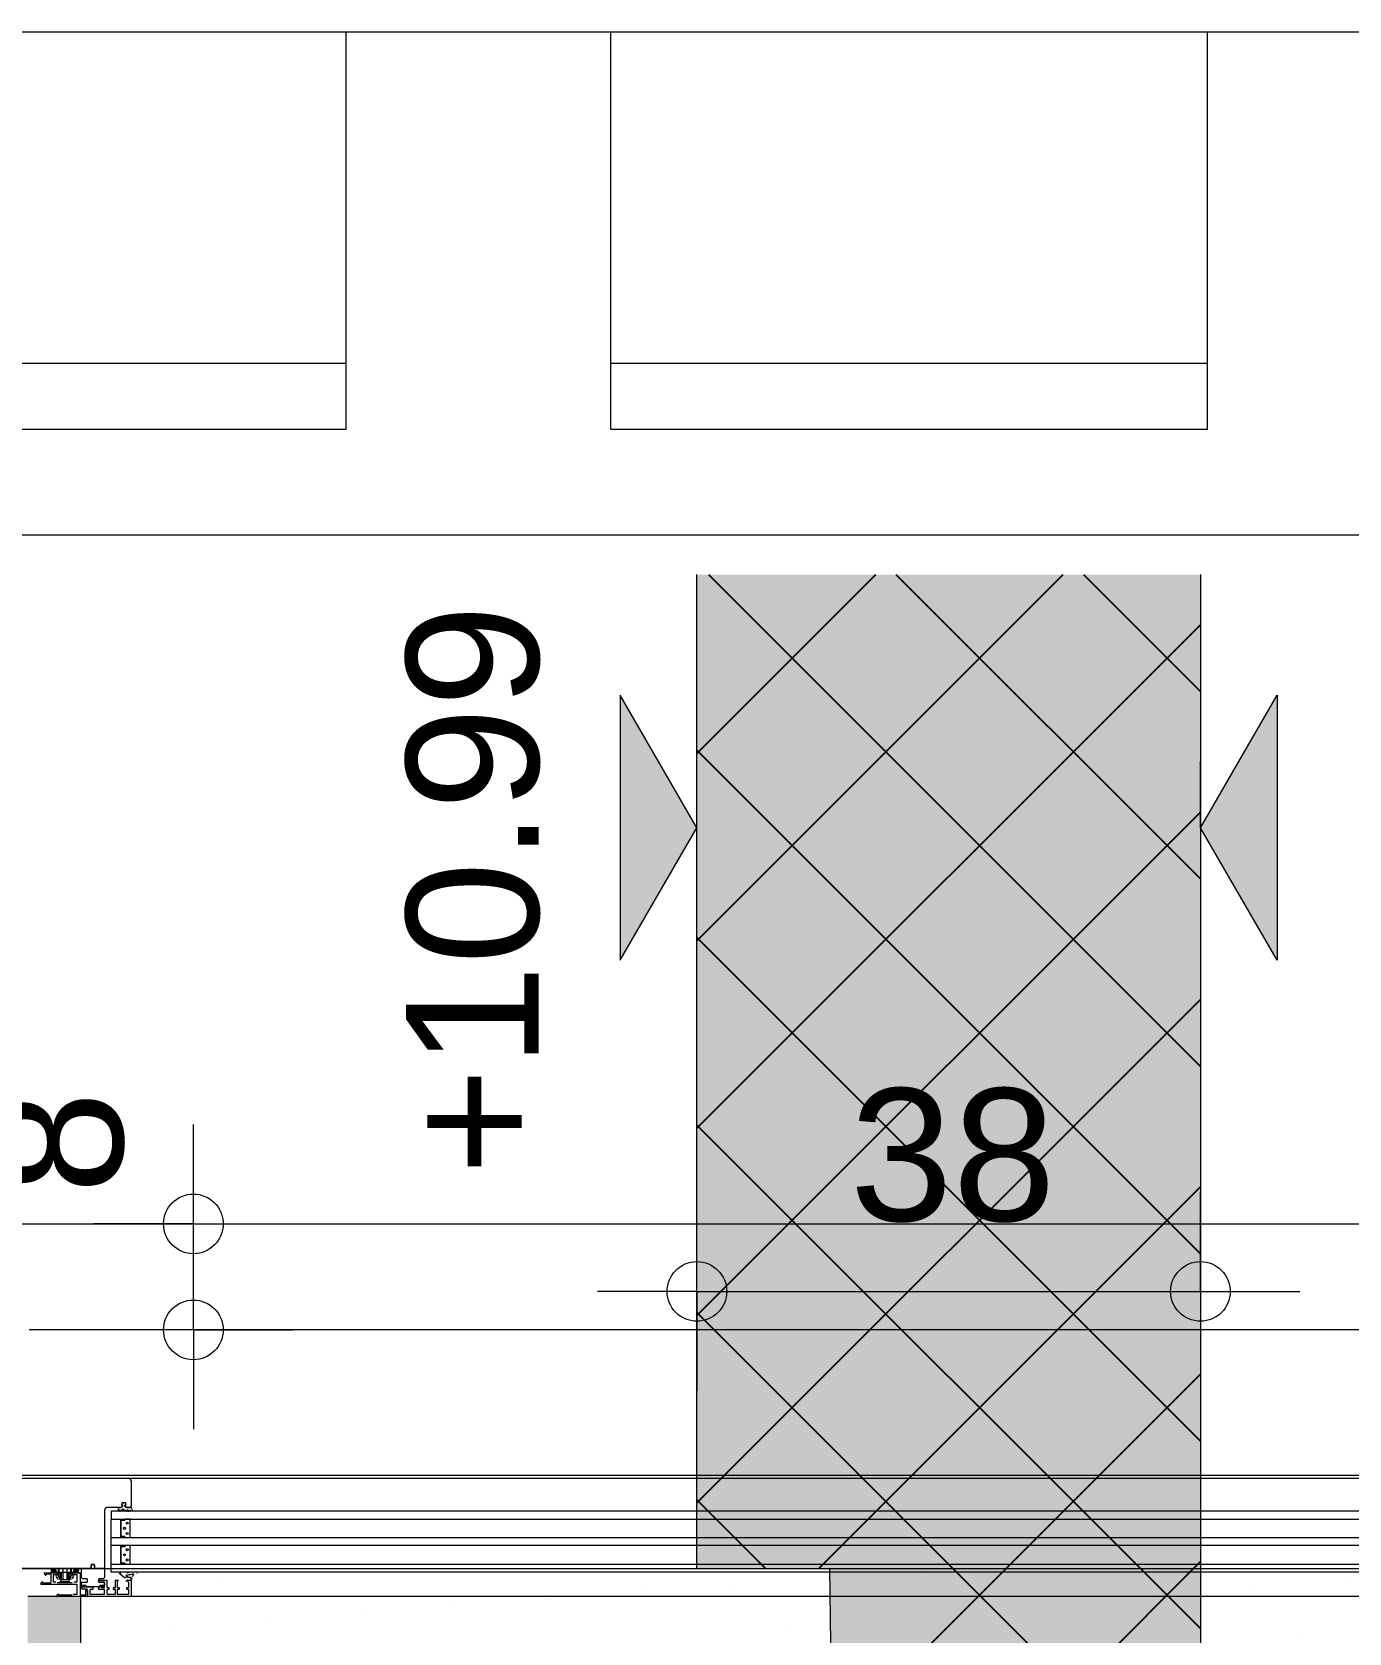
# Model space of a CAD drawing. Header units: metres. Extents: x 0.003 to 0.843, y 0.003 to 0.597.
# Drawn here: x 0.50242 to 0.5223, y 0.20162 to 0.22579 of the extents above; entities that cross this region are included whole.
import ezdxf

# ---------------------------------------------------------------- set-up
doc = ezdxf.new("R2010")
doc.units = ezdxf.units.M
for name, pattern in [('AUSGEZOGEN', [0]), ('PHANTOM', [63.5, 31.75, -6.35, 6.35, -6.35, 6.35, -6.35]), ('PUNKT', [6.35, 0, -6.35]), ('VERDECKT', [9.525, 6.35, -3.175])]:
    doc.linetypes.add(name, pattern=pattern)
for name, color, linetype, lineweight in [('Allgemein', 7, 'AUSGEZOGEN', 18), ('Bodenplatte', 7, 'AUSGEZOGEN', 18), ('Decke', 7, 'AUSGEZOGEN', 35), ('Deckendaemmung', 7, 'AUSGEZOGEN', 13), ('Fenster', 7, 'AUSGEZOGEN', 18), ('Vorhangbrett', 7, 'AUSGEZOGEN', 13), ('Wand Beton bewehrt', 7, 'AUSGEZOGEN', 35), ('Werkplan- Ausfuehrungsmasse', 7, 'AUSGEZOGEN', 13)]:
    doc.layers.add(name, color=color, linetype=linetype, lineweight=lineweight)
doc.layers.add('Moebel', color=7, linetype='AUSGEZOGEN', lineweight=13, true_color=0xababab)
doc.styles.add('ARIAL', font='ARIAL.TTF')

msp = doc.modelspace()

# ---------------------------------------------------------------- hatches: boundary and pattern name
at = {"layer": 'Allgemein', "linetype": 'AUSGEZOGEN', "lineweight": 13}
msp.add_hatch(color=32, dxfattribs=at).paths.add_polyline_path([(0.50316, 0.199397), (0.50316, 0.202171), (0.50236, 0.202171), (0.50236, 0.199397), (0.50236, 0.198597), (0.50236, 0.198117), (0.50236, 0.197637), (0.50236, 0.197237), (0.50316, 0.197237), (0.50316, 0.197637), (0.50316, 0.198117), (0.50316, 0.198597)])
at = {"layer": 'Bodenplatte', "linetype": 'AUSGEZOGEN', "lineweight": 25, "true_color": 0xe0ffe0}
msp.add_hatch(color=254, dxfattribs=at).paths.add_polyline_path([(0.51246, 0.217597), (0.51246, 0.202597), (0.51446, 0.202597), (0.51476, 0.182597), (0.52006, 0.182597), (0.52006, 0.217597)])
at = {"layer": 'Bodenplatte', "linetype": 'AUSGEZOGEN', "lineweight": 13}
msp.add_hatch(color=7, dxfattribs=at).paths.add_polyline_path([(0.5113, 0.215777), (0.5113, 0.211777), (0.51246, 0.213777)])
msp.add_hatch(color=7, dxfattribs=at).paths.add_polyline_path([(0.52122, 0.215777), (0.52122, 0.211777), (0.52006, 0.213777)], flags=16)

# ---------------------------------------------------------------- linework, layer by layer
at = {"layer": 'Allgemein', "color": 7, "linetype": 'AUSGEZOGEN', "lineweight": 13}
for p, q in [((0.50316, 0.202171), (0.50236, 0.202171)), ((0.50316, 0.199397), (0.50316, 0.202171))]:
    msp.add_line(p, q, dxfattribs=at)
at = {"layer": 'Bodenplatte', "color": 7, "linetype": 'AUSGEZOGEN', "lineweight": 13}
for p, q in [((0.51246, 0.202597), (0.51246, 0.217597)), ((0.52006, 0.217597), (0.52006, 0.182597)), ((0.51246, 0.213777), (0.5113, 0.215777)), ((0.5113, 0.215777), (0.5113, 0.211777)), ((0.52006, 0.213777), (0.52122, 0.215777)), ((0.52122, 0.215777), (0.52122, 0.211777)), ((0.51246, 0.213777), (0.51246, 0.214777)), ((0.52006, 0.213777), (0.52006, 0.214777)), ((0.5113, 0.211777), (0.51246, 0.213777)), ((0.51246, 0.213777), (0.51246, 0.213777)), ((0.51246, 0.213777), (0.51246, 0.213777)), ((0.51246, 0.213777), (0.51246, 0.213777)), ((0.51246, 0.213777), (0.51246, 0.213777)), ((0.52122, 0.211777), (0.52006, 0.213777)), ((0.52006, 0.213777), (0.52006, 0.213777)), ((0.52006, 0.213777), (0.52006, 0.213777)), ((0.52006, 0.213777), (0.52006, 0.213777)), ((0.52006, 0.213777), (0.52006, 0.213777)), ((0.51246, 0.202597), (0.51446, 0.202597)), ((0.51446, 0.202597), (0.51476, 0.182597))]:
    msp.add_line(p, q, dxfattribs=at)
at = {"layer": 'Bodenplatte', "color": 7, "linetype": 'AUSGEZOGEN', "lineweight": 25}
for p, q in [((0.51246, 0.21207), (0.517988, 0.217597)), ((0.51246, 0.214898), (0.515159, 0.217597)), ((0.512637, 0.217597), (0.52006, 0.210174)), ((0.515465, 0.217597), (0.52006, 0.213003)), ((0.518294, 0.217597), (0.52006, 0.215831)), ((0.51246, 0.209241), (0.52006, 0.216841)), ((0.51246, 0.214946), (0.52006, 0.207346)), ((0.51246, 0.206413), (0.52006, 0.214013)), ((0.51246, 0.212118), (0.52006, 0.204518)), ((0.51246, 0.203584), (0.52006, 0.211184)), ((0.51246, 0.209289), (0.52006, 0.201689)), ((0.514301, 0.202597), (0.52006, 0.208356)), ((0.51246, 0.206461), (0.52006, 0.198861)), ((0.514499, 0.199967), (0.52006, 0.205527)), ((0.51246, 0.203632), (0.513495, 0.202597)), ((0.514541, 0.19718), (0.52006, 0.202699))]:
    msp.add_line(p, q, dxfattribs=at)
at = {"layer": 'Bodenplatte', "color": 92, "linetype": 'AUSGEZOGEN', "lineweight": 13, "true_color": 0x00c600}
for p, q in [((0.51246, 0.206777), (0.51246, 0.208277)), ((0.52006, 0.206777), (0.52006, 0.208277)), ((0.51246, 0.206777), (0.51096, 0.206777)), ((0.51246, 0.206777), (0.51246, 0.205277)), ((0.51246, 0.206777), (0.51246, 0.206777)), ((0.51246, 0.206777), (0.52006, 0.206777)), ((0.52006, 0.206777), (0.52006, 0.205277)), ((0.52006, 0.206777), (0.52006, 0.206777)), ((0.52006, 0.206777), (0.52156, 0.206777))]:
    msp.add_line(p, q, dxfattribs=at)
at = {"layer": 'Bodenplatte', "color": 92, "linetype": 'VERDECKT', "lineweight": 18, "true_color": 0x00c600}
msp.add_line((0.32236, 0.202597), (0.63436, 0.202597), dxfattribs=at)
at = {"layer": 'Bodenplatte', "color": 92, "linetype": 'AUSGEZOGEN', "lineweight": 13, "true_color": 0x00c600}
for centre in [(0.51246, 0.206777), (0.52006, 0.206777)]:
    msp.add_circle(centre, 0.00045, dxfattribs=at)
at = {"layer": 'Decke', "color": 92, "linetype": 'PHANTOM', "lineweight": 18, "true_color": 0x00c600}
msp.add_line((0.32236, 0.202597), (0.63436, 0.202597), dxfattribs=at)
at = {"layer": 'Deckendaemmung', "color": 211, "linetype": 'AUSGEZOGEN', "lineweight": 13, "true_color": 0xff70ff}
for p, q in [((0.506626, 0.202549), (0.506626, 0.202549)), ((0.515844, 0.202581), (0.515844, 0.202581)), ((0.503807, 0.202322), (0.503807, 0.202322)), ((0.503807, 0.202322), (0.503807, 0.202322)), ((0.505216, 0.202436), (0.505216, 0.202436)), ((0.513025, 0.202355), (0.513025, 0.202355)), ((0.514434, 0.202468), (0.514434, 0.202468)), ((0.520833, 0.202274), (0.520833, 0.202274)), ((0.522243, 0.202387), (0.522243, 0.202387)), ((0.510206, 0.202128), (0.510206, 0.202128)), ((0.511615, 0.202241), (0.511615, 0.202241)), ((0.518014, 0.202047), (0.518014, 0.202047)), ((0.519424, 0.20216), (0.519424, 0.20216)), ((0.505977, 0.201788), (0.505977, 0.201788)), ((0.507387, 0.201901), (0.507387, 0.201901)), ((0.508796, 0.202014), (0.508796, 0.202014)), ((0.515196, 0.20182), (0.515196, 0.20182)), ((0.516605, 0.201933), (0.516605, 0.201933)), ((0.504568, 0.201674), (0.504568, 0.201674)), ((0.513786, 0.201707), (0.513786, 0.201707)), ((0.521595, 0.201626), (0.521595, 0.201626))]:
    msp.add_line(p, q, dxfattribs=at)
at = {"layer": 'Fenster', "color": 7, "linetype": 'AUSGEZOGEN', "lineweight": 13}
for p, q in [((0.5331, 0.206197), (0.50238, 0.206197)), ((0.50177, 0.203957), (0.50388, 0.203957)), ((0.50388, 0.203957), (0.5331, 0.203957)), ((0.50392, 0.203917), (0.50392, 0.203537)), ((0.50352, 0.203477), (0.50352, 0.202607)), ((0.503778, 0.203517), (0.50356, 0.203517)), ((0.503729, 0.203517), (0.503765, 0.203517)), ((0.503729, 0.203467), (0.503729, 0.203502)), ((0.503779, 0.20348), (0.503768, 0.203464)), ((0.503772, 0.203553), (0.503785, 0.203567)), ((0.50378, 0.203549), (0.503777, 0.203547)), ((0.50384, 0.203587), (0.503778, 0.203587)), ((0.503778, 0.203587), (0.503778, 0.203517)), ((0.503818, 0.203485), (0.503788, 0.203485)), ((0.503796, 0.203474), (0.503813, 0.20348)), ((0.503797, 0.203529), (0.503797, 0.203552)), ((0.503807, 0.203575), (0.503811, 0.203575)), ((0.503821, 0.203551), (0.503821, 0.203529)), ((0.503832, 0.203567), (0.503846, 0.203553)), ((0.503841, 0.203547), (0.503838, 0.203549)), ((0.50384, 0.203517), (0.50384, 0.203587)), ((0.5039, 0.203517), (0.50384, 0.203517)), ((0.503853, 0.203517), (0.503899, 0.203517)), ((0.50392, 0.203537), (0.5039, 0.203517)), ((0.503904, 0.20352), (0.503908, 0.203526)), ((0.503919, 0.203522), (0.503919, 0.20352)), ((0.503919, 0.20352), (0.503919, 0.203518)), ((0.503919, 0.203516), (0.503928, 0.20349)), ((0.50394, 0.203478), (0.503945, 0.203475)), ((0.50362, 0.203461), (0.50362, 0.203341)), ((0.53336, 0.203461), (0.50362, 0.203461)), ((0.50362, 0.203061), (0.50362, 0.203341)), ((0.50362, 0.203341), (0.53336, 0.203341)), ((0.503743, 0.203474), (0.503741, 0.203466)), ((0.503757, 0.203466), (0.503754, 0.203474)), ((0.50376, 0.203318), (0.50376, 0.203085)), ((0.503764, 0.203318), (0.503764, 0.203085)), ((0.503764, 0.203085), (0.503764, 0.203318)), ((0.503828, 0.203329), (0.503771, 0.203329)), ((0.503821, 0.203326), (0.503771, 0.203326)), ((0.503771, 0.203326), (0.503821, 0.203326)), ((0.503839, 0.203475), (0.503796, 0.203461)), ((0.503828, 0.203329), (0.503828, 0.203329)), ((0.503829, 0.203334), (0.503829, 0.203334)), ((0.503901, 0.203341), (0.503837, 0.203341)), ((0.503849, 0.203466), (0.503847, 0.203474)), ((0.503863, 0.203474), (0.503861, 0.203466)), ((0.503877, 0.203466), (0.503874, 0.203474)), ((0.503889, 0.20347), (0.503888, 0.203466)), ((0.503935, 0.203461), (0.503899, 0.203473)), ((0.503908, 0.203069), (0.503908, 0.203334)), ((0.50362, 0.202941), (0.50362, 0.203061)), ((0.50362, 0.203061), (0.53336, 0.203061)), ((0.503771, 0.203077), (0.503821, 0.203077)), ((0.503821, 0.203077), (0.503771, 0.203077)), ((0.503771, 0.203073), (0.503828, 0.203073)), ((0.503828, 0.203073), (0.503828, 0.203074)), ((0.503829, 0.203069), (0.503829, 0.203069)), ((0.503837, 0.203061), (0.503901, 0.203061)), ((0.50362, 0.202661), (0.50362, 0.202941)), ((0.53336, 0.202941), (0.50362, 0.202941)), ((0.50376, 0.202918), (0.50376, 0.202685)), ((0.503764, 0.202918), (0.503764, 0.202685)), ((0.503764, 0.202685), (0.503764, 0.202918)), ((0.503828, 0.202929), (0.503771, 0.202929)), ((0.503821, 0.202926), (0.503771, 0.202926)), ((0.503771, 0.202926), (0.503821, 0.202926)), ((0.503828, 0.202929), (0.503828, 0.202929)), ((0.503829, 0.202934), (0.503829, 0.202934)), ((0.503901, 0.202941), (0.503837, 0.202941)), ((0.503908, 0.202669), (0.503908, 0.202934)), ((0.50332, 0.202597), (0.50108, 0.202597)), ((0.502612, 0.202517), (0.502612, 0.202527)), ((0.502616, 0.202531), (0.502794, 0.202531)), ((0.502716, 0.202593), (0.502736, 0.202593)), ((0.502716, 0.202569), (0.502716, 0.202593)), ((0.502736, 0.202569), (0.502716, 0.202569)), ((0.502716, 0.202543), (0.502761, 0.202558)), ((0.502716, 0.202533), (0.502716, 0.202543)), ((0.502716, 0.202543), (0.50272, 0.20254)), ((0.502716, 0.202533), (0.50272, 0.202533)), ((0.502736, 0.202597), (0.50272, 0.202597)), ((0.50272, 0.202565), (0.502736, 0.202565)), ((0.502762, 0.202554), (0.50272, 0.20254)), ((0.50272, 0.20254), (0.50272, 0.202533)), ((0.502723, 0.202531), (0.50276, 0.202544)), ((0.502724, 0.202528), (0.502723, 0.202531)), ((0.502761, 0.20254), (0.502724, 0.202528)), ((0.502736, 0.202597), (0.502826, 0.202597)), ((0.502736, 0.202593), (0.502736, 0.202597)), ((0.502826, 0.202593), (0.502736, 0.202593)), ((0.502736, 0.202593), (0.502736, 0.202569)), ((0.502786, 0.202569), (0.502736, 0.202569)), ((0.502736, 0.202569), (0.502736, 0.202565)), ((0.502768, 0.202565), (0.502736, 0.202565)), ((0.502761, 0.20254), (0.50276, 0.202544)), ((0.502761, 0.202558), (0.502763, 0.202558)), ((0.502761, 0.202558), (0.502762, 0.202554)), ((0.502763, 0.202555), (0.502762, 0.202554)), ((0.502762, 0.202544), (0.502762, 0.202554)), ((0.502762, 0.20254), (0.502762, 0.202544)), ((0.502762, 0.202544), (0.502762, 0.202544)), ((0.502762, 0.202544), (0.502763, 0.202544)), ((0.502763, 0.20254), (0.502762, 0.20254)), ((0.502763, 0.202544), (0.502764, 0.202543)), ((0.502764, 0.202539), (0.502763, 0.20254)), ((0.502763, 0.20254), (0.502763, 0.20254)), ((0.502764, 0.202543), (0.502765, 0.202541)), ((0.502765, 0.202539), (0.502764, 0.202539)), ((0.502765, 0.202541), (0.502766, 0.202541)), ((0.502765, 0.202541), (0.502765, 0.20254)), ((0.502765, 0.20254), (0.502765, 0.202539)), ((0.502765, 0.202539), (0.502765, 0.202538)), ((0.502765, 0.202538), (0.502766, 0.202538)), ((0.502766, 0.202541), (0.502766, 0.202561)), ((0.502766, 0.202561), (0.502771, 0.202561)), ((0.502786, 0.202541), (0.502766, 0.202541)), ((0.502766, 0.202538), (0.502767, 0.202537)), ((0.502767, 0.202537), (0.502768, 0.202537)), ((0.502768, 0.202565), (0.502772, 0.202566)), ((0.50277, 0.202537), (0.502768, 0.202537)), ((0.50277, 0.202537), (0.502786, 0.202537)), ((0.502774, 0.202562), (0.502771, 0.202561)), ((0.502772, 0.202566), (0.502777, 0.202567)), ((0.502778, 0.202564), (0.502774, 0.202562)), ((0.502777, 0.202567), (0.502781, 0.202568)), ((0.502782, 0.202566), (0.502778, 0.202564)), ((0.502781, 0.202568), (0.502786, 0.202569)), ((0.502786, 0.202569), (0.502782, 0.202566)), ((0.502786, 0.202569), (0.502786, 0.202541)), ((0.502786, 0.202537), (0.502786, 0.202541)), ((0.502786, 0.202541), (0.502826, 0.202541)), ((0.502826, 0.202537), (0.502786, 0.202537)), ((0.50281, 0.202515), (0.50281, 0.202513)), ((0.502822, 0.202537), (0.502822, 0.20252)), ((0.50286, 0.20252), (0.502822, 0.20252)), ((0.502822, 0.202519), (0.502822, 0.202519)), ((0.502822, 0.202519), (0.502822, 0.202518)), ((0.502822, 0.202518), (0.50286, 0.202518)), ((0.502822, 0.202518), (0.502822, 0.202518)), ((0.502834, 0.202513), (0.502822, 0.202518)), ((0.502822, 0.202518), (0.502822, 0.202518)), ((0.502826, 0.202597), (0.503014, 0.202597)), ((0.502826, 0.202597), (0.502826, 0.202593)), ((0.502826, 0.202541), (0.502826, 0.202593)), ((0.502829, 0.202593), (0.502826, 0.202593)), ((0.502826, 0.202537), (0.502826, 0.202541)), ((0.502829, 0.202541), (0.502826, 0.202541)), ((0.503014, 0.202537), (0.502826, 0.202537)), ((0.502829, 0.202593), (0.502829, 0.202541)), ((0.503011, 0.202593), (0.502829, 0.202593)), ((0.502829, 0.202541), (0.503011, 0.202541)), ((0.50286, 0.202513), (0.502834, 0.202513)), ((0.502835, 0.202513), (0.50286, 0.202513)), ((0.50286, 0.202443), (0.50286, 0.202537)), ((0.502864, 0.202537), (0.502864, 0.202443)), ((0.502892, 0.202597), (0.502892, 0.202427)), ((0.502948, 0.202597), (0.502948, 0.202427)), ((0.502976, 0.202443), (0.502976, 0.202537)), ((0.50298, 0.202537), (0.50298, 0.202443)), ((0.503017, 0.20252), (0.50298, 0.20252)), ((0.50298, 0.202518), (0.503017, 0.202518)), ((0.50298, 0.202513), (0.503005, 0.202513)), ((0.503006, 0.202513), (0.50298, 0.202513)), ((0.503006, 0.202513), (0.503017, 0.202518)), ((0.503011, 0.202541), (0.503011, 0.202593)), ((0.503014, 0.202593), (0.503011, 0.202593)), ((0.503014, 0.202541), (0.503011, 0.202541)), ((0.503014, 0.202593), (0.503014, 0.202597)), ((0.503014, 0.202597), (0.503104, 0.202597)), ((0.503014, 0.202593), (0.503014, 0.202541)), ((0.503104, 0.202593), (0.503014, 0.202593)), ((0.503014, 0.202537), (0.503014, 0.202541)), ((0.503014, 0.202541), (0.503054, 0.202541)), ((0.503054, 0.202537), (0.503014, 0.202537)), ((0.503017, 0.202537), (0.503017, 0.20252)), ((0.503017, 0.202518), (0.503017, 0.202519)), ((0.503017, 0.202519), (0.503017, 0.202519)), ((0.503017, 0.202518), (0.503017, 0.202518)), ((0.503017, 0.202518), (0.503017, 0.202518)), ((0.50303, 0.202513), (0.50303, 0.202515)), ((0.503046, 0.202531), (0.503146, 0.202531)), ((0.503054, 0.202541), (0.503054, 0.202569)), ((0.503104, 0.202569), (0.503054, 0.202569)), ((0.503058, 0.202567), (0.503054, 0.202569)), ((0.503054, 0.202569), (0.503059, 0.202568)), ((0.503054, 0.202537), (0.503054, 0.202541)), ((0.503074, 0.202541), (0.503054, 0.202541)), ((0.503054, 0.202537), (0.50307, 0.202537)), ((0.503062, 0.202564), (0.503058, 0.202567)), ((0.503059, 0.202568), (0.503063, 0.202567)), ((0.503066, 0.202562), (0.503062, 0.202564)), ((0.503063, 0.202567), (0.503068, 0.202566)), ((0.503069, 0.202561), (0.503066, 0.202562)), ((0.503068, 0.202566), (0.503072, 0.202565)), ((0.503069, 0.202561), (0.503074, 0.202561)), ((0.503072, 0.202537), (0.50307, 0.202537)), ((0.503104, 0.202565), (0.503072, 0.202565)), ((0.503072, 0.202537), (0.503074, 0.202538)), ((0.503072, 0.202537), (0.503072, 0.202537)), ((0.503074, 0.202561), (0.503074, 0.202541)), ((0.503074, 0.202541), (0.503075, 0.202541)), ((0.503074, 0.202538), (0.503075, 0.202538)), ((0.503075, 0.202542), (0.503076, 0.202543)), ((0.503075, 0.202541), (0.503075, 0.202542)), ((0.503075, 0.20254), (0.503075, 0.202541)), ((0.503075, 0.202539), (0.503075, 0.20254)), ((0.503075, 0.202539), (0.503075, 0.202538)), ((0.503076, 0.202539), (0.503075, 0.202539)), ((0.503075, 0.202539), (0.503075, 0.202539)), ((0.503075, 0.202538), (0.503075, 0.202539)), ((0.503076, 0.202543), (0.503077, 0.202544)), ((0.503077, 0.20254), (0.503076, 0.20254)), ((0.503076, 0.20254), (0.503076, 0.202539)), ((0.503077, 0.202558), (0.503079, 0.202558)), ((0.503078, 0.202554), (0.503077, 0.202555)), ((0.503077, 0.202544), (0.503077, 0.202544)), ((0.503077, 0.202544), (0.503078, 0.202544)), ((0.503078, 0.20254), (0.503077, 0.20254)), ((0.503079, 0.202558), (0.503078, 0.202554)), ((0.503078, 0.202554), (0.503078, 0.202544)), ((0.50312, 0.20254), (0.503078, 0.202554)), ((0.503078, 0.202544), (0.503078, 0.20254)), ((0.503079, 0.202558), (0.503124, 0.202543)), ((0.50308, 0.202544), (0.503079, 0.20254)), ((0.503116, 0.202528), (0.503079, 0.20254)), ((0.50308, 0.202544), (0.503117, 0.202531)), ((0.50312, 0.202597), (0.503104, 0.202597)), ((0.503104, 0.202593), (0.503104, 0.202597)), ((0.503104, 0.202569), (0.503104, 0.202593)), ((0.503104, 0.202593), (0.503124, 0.202593)), ((0.503104, 0.202569), (0.503104, 0.202565)), ((0.503124, 0.202569), (0.503104, 0.202569)), ((0.503104, 0.202565), (0.50312, 0.202565)), ((0.503116, 0.202528), (0.503117, 0.202531)), ((0.503124, 0.202543), (0.50312, 0.20254)), ((0.50312, 0.202533), (0.50312, 0.20254)), ((0.503124, 0.202533), (0.50312, 0.202533)), ((0.503124, 0.202593), (0.503124, 0.202569)), ((0.503124, 0.202543), (0.503124, 0.202533)), ((0.50315, 0.202527), (0.50315, 0.202199)), ((0.50317, 0.202457), (0.50317, 0.202597)), ((0.50317, 0.202597), (0.50332, 0.202597)), ((0.50337, 0.202657), (0.50332, 0.202657)), ((0.50332, 0.202657), (0.50332, 0.202597)), ((0.50332, 0.202597), (0.50332, 0.202643)), ((0.50333, 0.202653), (0.503345, 0.202653)), ((0.503345, 0.202653), (0.50336, 0.202653)), ((0.50337, 0.202597), (0.50337, 0.202657)), ((0.50337, 0.202643), (0.50337, 0.202597)), ((0.50351, 0.202597), (0.50337, 0.202597)), ((0.50337, 0.202597), (0.50352, 0.202597)), ((0.50352, 0.202607), (0.50351, 0.202597)), ((0.50352, 0.202597), (0.50352, 0.202457)), ((0.50362, 0.202541), (0.50362, 0.202661)), ((0.50362, 0.202661), (0.53336, 0.202661)), ((0.53336, 0.202541), (0.50362, 0.202541)), ((0.503763, 0.202546), (0.503723, 0.202538)), ((0.503744, 0.202517), (0.503745, 0.202519)), ((0.503745, 0.202515), (0.503744, 0.202517)), ((0.503745, 0.202519), (0.503747, 0.202521)), ((0.503747, 0.202514), (0.503745, 0.202515)), ((0.503747, 0.202521), (0.503754, 0.202524)), ((0.503751, 0.202512), (0.503747, 0.202514)), ((0.503826, 0.202449), (0.503751, 0.202512)), ((0.503754, 0.202524), (0.503767, 0.202526)), ((0.503771, 0.202677), (0.503821, 0.202677)), ((0.503821, 0.202677), (0.503771, 0.202677)), ((0.503771, 0.202673), (0.503828, 0.202673)), ((0.503828, 0.202673), (0.503828, 0.202674)), ((0.503829, 0.202669), (0.503829, 0.202669)), ((0.503837, 0.202661), (0.503901, 0.202661)), ((0.5039, 0.202537), (0.503855, 0.202524)), ((0.504005, 0.202541), (0.503924, 0.202541)), ((0.503924, 0.202507), (0.503939, 0.202512)), ((0.503939, 0.202512), (0.503948, 0.202514)), ((0.503948, 0.202514), (0.503956, 0.202515)), ((0.503958, 0.202511), (0.503954, 0.202505)), ((0.503956, 0.202515), (0.503958, 0.202511)), ((0.504009, 0.202517), (0.504012, 0.202522)), ((0.50256, 0.202359), (0.50256, 0.20237)), ((0.503104, 0.202355), (0.502564, 0.202355)), ((0.50257, 0.202387), (0.502578, 0.202392)), ((0.502584, 0.202388), (0.502584, 0.202383)), ((0.502588, 0.202379), (0.502708, 0.202379)), ((0.50263, 0.202495), (0.502622, 0.2025)), ((0.502636, 0.202503), (0.502636, 0.202498)), ((0.502708, 0.202507), (0.50264, 0.202507)), ((0.502712, 0.202383), (0.502712, 0.202503)), ((0.502744, 0.202495), (0.502744, 0.202399)), ((0.502798, 0.202499), (0.502748, 0.202499)), ((0.502748, 0.202395), (0.502786, 0.202395)), ((0.502786, 0.202493), (0.502787, 0.202496)), ((0.502786, 0.202493), (0.50279, 0.202492)), ((0.502786, 0.202493), (0.50279, 0.202492)), ((0.502791, 0.202494), (0.502787, 0.202496)), ((0.502787, 0.202473), (0.502791, 0.202475)), ((0.502788, 0.202472), (0.502791, 0.202474)), ((0.502806, 0.202443), (0.502788, 0.202472)), ((0.502791, 0.202494), (0.50279, 0.202492)), ((0.502791, 0.202498), (0.502816, 0.202498)), ((0.502791, 0.202498), (0.502791, 0.202494)), ((0.502816, 0.202494), (0.502791, 0.202494)), ((0.502791, 0.202474), (0.502809, 0.202446)), ((0.502807, 0.202506), (0.502801, 0.202501)), ((0.502806, 0.202443), (0.502809, 0.202446)), ((0.502806, 0.202385), (0.503033, 0.202385)), ((0.502807, 0.202442), (0.50281, 0.202445)), ((0.502816, 0.202498), (0.502816, 0.202494)), ((0.502817, 0.202426), (0.50282, 0.202427)), ((0.502835, 0.202482), (0.502831, 0.202482)), ((0.50284, 0.202441), (0.502831, 0.202482)), ((0.502835, 0.202482), (0.502844, 0.202442)), ((0.502844, 0.202442), (0.50284, 0.202441)), ((0.502849, 0.202396), (0.50285, 0.2024)), ((0.502855, 0.202395), (0.502855, 0.202399)), ((0.502855, 0.202399), (0.502985, 0.202399)), ((0.502985, 0.202395), (0.502855, 0.202395)), ((0.502862, 0.202401), (0.502856, 0.202395)), ((0.50286, 0.202443), (0.502864, 0.202443)), ((0.502978, 0.202423), (0.502862, 0.202423)), ((0.502862, 0.202423), (0.502862, 0.202401)), ((0.502862, 0.202401), (0.502978, 0.202401)), ((0.502866, 0.202427), (0.502974, 0.202427)), ((0.50298, 0.202443), (0.502976, 0.202443)), ((0.502978, 0.202423), (0.502978, 0.202401)), ((0.502978, 0.202401), (0.502984, 0.202395)), ((0.502985, 0.202395), (0.502985, 0.202399)), ((0.502991, 0.202396), (0.50299, 0.2024)), ((0.502996, 0.202442), (0.503005, 0.202482)), ((0.502996, 0.202442), (0.503, 0.202441)), ((0.503009, 0.202482), (0.503, 0.202441)), ((0.503005, 0.202482), (0.503009, 0.202482)), ((0.503023, 0.202426), (0.50302, 0.202427)), ((0.503024, 0.202498), (0.503049, 0.202498)), ((0.503024, 0.202498), (0.503024, 0.202494)), ((0.503049, 0.202494), (0.503024, 0.202494)), ((0.503033, 0.202442), (0.50303, 0.202445)), ((0.503031, 0.202446), (0.503049, 0.202474)), ((0.503034, 0.202443), (0.503031, 0.202446)), ((0.503039, 0.202501), (0.503033, 0.202506)), ((0.503052, 0.202472), (0.503034, 0.202443)), ((0.503104, 0.202499), (0.503042, 0.202499)), ((0.503049, 0.202494), (0.503049, 0.202498)), ((0.503053, 0.202496), (0.503049, 0.202494)), ((0.50305, 0.202492), (0.503049, 0.202494)), ((0.503052, 0.202472), (0.503049, 0.202474)), ((0.503052, 0.202472), (0.503049, 0.202474)), ((0.503054, 0.202493), (0.50305, 0.202492)), ((0.503054, 0.202493), (0.50305, 0.202492)), ((0.503053, 0.202496), (0.503054, 0.202493)), ((0.503054, 0.202395), (0.503104, 0.202395)), ((0.503108, 0.202399), (0.503108, 0.202495)), ((0.503108, 0.202211), (0.503108, 0.202351)), ((0.50319, 0.202437), (0.50317, 0.202457)), ((0.50317, 0.202347), (0.50317, 0.202381)), ((0.50317, 0.202347), (0.50317, 0.202337)), ((0.50317, 0.202305), (0.50317, 0.202307)), ((0.50318, 0.202391), (0.503254, 0.202391)), ((0.503214, 0.202337), (0.50318, 0.202337)), ((0.50321, 0.202337), (0.50318, 0.202337)), ((0.50318, 0.202317), (0.503304, 0.202317)), ((0.503254, 0.202437), (0.50319, 0.202437)), ((0.50319, 0.202317), (0.5032, 0.202317)), ((0.503254, 0.202281), (0.503194, 0.202281)), ((0.503238, 0.202337), (0.50321, 0.202337)), ((0.50321, 0.202327), (0.50321, 0.202333)), ((0.503258, 0.202317), (0.503238, 0.202337)), ((0.50324, 0.202271), (0.50325, 0.202271)), ((0.503345, 0.202317), (0.503258, 0.202317)), ((0.503264, 0.202401), (0.503264, 0.202427)), ((0.503264, 0.202175), (0.503264, 0.202271)), ((0.503298, 0.202273), (0.503298, 0.202211)), ((0.50334, 0.202277), (0.503302, 0.202277)), ((0.503304, 0.202317), (0.50334, 0.202317)), ((0.503344, 0.202313), (0.503344, 0.202281)), ((0.503432, 0.202317), (0.503345, 0.202317)), ((0.503426, 0.202427), (0.503426, 0.202401)), ((0.50343, 0.202401), (0.50343, 0.202411)), ((0.50343, 0.202287), (0.50343, 0.202299)), ((0.503452, 0.202337), (0.503432, 0.202317)), ((0.503433, 0.202306), (0.503457, 0.20233)), ((0.5035, 0.202437), (0.503436, 0.202437)), ((0.503436, 0.202391), (0.50351, 0.202391)), ((0.50344, 0.202421), (0.503552, 0.202421)), ((0.503516, 0.202391), (0.50344, 0.202391)), ((0.503516, 0.202277), (0.50344, 0.202277)), ((0.50348, 0.202337), (0.503452, 0.202337)), ((0.503464, 0.202333), (0.503466, 0.202333)), ((0.50347, 0.202329), (0.50347, 0.202311)), ((0.503474, 0.202307), (0.503516, 0.202307)), ((0.503476, 0.202337), (0.50351, 0.202337)), ((0.50351, 0.202337), (0.50348, 0.202337)), ((0.50348, 0.202327), (0.50348, 0.202333)), ((0.5035, 0.202317), (0.50349, 0.202317)), ((0.50352, 0.202457), (0.5035, 0.202437)), ((0.50352, 0.202311), (0.50352, 0.202387)), ((0.50352, 0.202381), (0.50352, 0.202347)), ((0.50352, 0.202347), (0.50352, 0.202337)), ((0.50352, 0.202211), (0.50352, 0.202273)), ((0.503556, 0.202417), (0.503556, 0.202311)), ((0.503556, 0.202273), (0.503556, 0.202211)), ((0.50356, 0.202307), (0.503582, 0.202307)), ((0.503582, 0.202277), (0.50356, 0.202277)), ((0.503586, 0.202303), (0.503586, 0.202281)), ((0.503654, 0.202281), (0.503654, 0.202303)), ((0.503658, 0.202307), (0.50368, 0.202307)), ((0.50368, 0.202277), (0.503658, 0.202277)), ((0.503684, 0.202311), (0.503684, 0.202417)), ((0.503684, 0.202211), (0.503684, 0.202273)), ((0.503688, 0.202421), (0.50372, 0.202421)), ((0.503708, 0.202392), (0.503708, 0.202311)), ((0.503708, 0.202273), (0.503708, 0.202211)), ((0.503724, 0.202411), (0.50371, 0.202397)), ((0.503712, 0.202307), (0.503734, 0.202307)), ((0.503734, 0.202277), (0.503712, 0.202277)), ((0.503738, 0.202303), (0.503738, 0.202281)), ((0.503847, 0.202493), (0.503843, 0.202456)), ((0.503846, 0.202397), (0.503854, 0.202419)), ((0.503847, 0.2025), (0.503847, 0.202493)), ((0.503854, 0.202281), (0.503854, 0.202303)), ((0.503858, 0.202421), (0.503913, 0.202421)), ((0.503858, 0.202307), (0.50388, 0.202307)), ((0.50388, 0.202277), (0.503858, 0.202277)), ((0.503882, 0.202391), (0.503862, 0.202411)), ((0.503867, 0.202492), (0.503863, 0.202486)), ((0.503863, 0.202486), (0.503864, 0.202469)), ((0.503864, 0.202469), (0.503868, 0.202464)), ((0.503866, 0.202421), (0.503916, 0.202421)), ((0.503886, 0.202498), (0.503867, 0.202492)), ((0.503868, 0.202464), (0.50387, 0.202463)), ((0.50387, 0.202463), (0.503871, 0.202462)), ((0.503871, 0.202462), (0.503873, 0.202462)), ((0.503873, 0.202462), (0.503874, 0.202462)), ((0.503874, 0.202462), (0.503875, 0.202461)), ((0.503921, 0.202461), (0.503875, 0.202461)), ((0.503884, 0.202311), (0.503884, 0.202386)), ((0.503884, 0.202211), (0.503884, 0.202273)), ((0.503886, 0.202498), (0.503898, 0.2025)), ((0.503898, 0.2025), (0.503908, 0.202503)), ((0.503908, 0.202503), (0.503924, 0.202507)), ((0.50392, 0.202417), (0.50392, 0.202175)), ((0.50392, 0.202415), (0.50392, 0.202378)), ((0.503924, 0.202374), (0.503931, 0.202374)), ((0.503954, 0.202505), (0.503934, 0.202467)), ((0.5028, 0.202175), (0.5028, 0.202186)), ((0.503256, 0.202171), (0.502804, 0.202171)), ((0.50281, 0.202203), (0.502818, 0.202208)), ((0.502824, 0.202204), (0.502824, 0.202199)), ((0.502828, 0.202195), (0.50303, 0.202195)), ((0.503048, 0.202207), (0.503104, 0.202207)), ((0.503154, 0.202195), (0.503232, 0.202195)), ((0.503236, 0.202199), (0.503236, 0.202267)), ((0.50326, 0.202261), (0.50326, 0.202175)), ((0.503916, 0.202171), (0.503268, 0.202171)), ((0.503302, 0.202207), (0.503516, 0.202207)), ((0.50356, 0.202207), (0.50368, 0.202207)), ((0.503712, 0.202207), (0.50388, 0.202207)), ((0.533064, 0.202171), (0.503916, 0.202171))]:
    msp.add_line(p, q, dxfattribs=at)
for centre, radius in [((0.503861, 0.20328), 0.000016), ((0.50382, 0.203201), 0.000016), ((0.503861, 0.203123), 0.000016), ((0.50382, 0.202801), 0.000016), ((0.503861, 0.20288), 0.000016), ((0.503861, 0.202723), 0.000016), ((0.503923, 0.202443), 0.00000995)]:
    msp.add_circle(centre, radius, dxfattribs=at)
for centre, radius, start, end in [((0.50388, 0.203917), 0.00004, 0.0001, 89.9999), ((0.50356, 0.203477), 0.00004, 89.9999, 179.9999), ((0.503749, 0.203472), 0.000006, 14.9999, 164.9999), ((0.503788, 0.203475), 0.00001, 89.9999, 149.9999), ((0.503869, 0.203472), 0.000006, 14.9999, 164.9999), ((0.503735, 0.203467), 0.000006, 179.9999, 344.9999), ((0.503762, 0.203467), 0.000006, 194.9999, 329.9999), ((0.503771, 0.203318), 0.0000114, 89.9999, 179.9999), ((0.503771, 0.203318), 0.0000078, 89.9999, 179.9999), ((0.503771, 0.203318), 0.0000078, 89.9999, 179.9999), ((0.503821, 0.203333), 0.0000078, 269.9999, 0.0001), ((0.503837, 0.203334), 0.0000078, 89.9999, 179.9999), ((0.503855, 0.203467), 0.000006, 194.9999, 344.9999), ((0.503882, 0.203467), 0.000006, 194.9999, 344.9999), ((0.503901, 0.203334), 0.0000078, 0.0001, 89.9999), ((0.503771, 0.203085), 0.0000114, 179.9999, 269.9999), ((0.503771, 0.203085), 0.0000078, 179.9999, 269.9999), ((0.503771, 0.203085), 0.0000078, 179.9999, 269.9999), ((0.503821, 0.203069), 0.0000078, 0.0001, 89.9999), ((0.503837, 0.203069), 0.0000078, 179.9999, 269.9999), ((0.503901, 0.203069), 0.0000078, 269.9999, 0.0001), ((0.503771, 0.202918), 0.0000114, 89.9999, 179.9999), ((0.503771, 0.202918), 0.0000078, 89.9999, 179.9999), ((0.503771, 0.202918), 0.0000078, 89.9999, 179.9999), ((0.503821, 0.202933), 0.0000078, 269.9999, 0.0001), ((0.503837, 0.202934), 0.0000078, 89.9999, 179.9999), ((0.503901, 0.202934), 0.0000078, 0.0001, 89.9999), ((0.502616, 0.202527), 0.000004, 89.9999, 179.9999), ((0.502632, 0.202517), 0.00002, 179.9999, 239.9999), ((0.50272, 0.202593), 0.000004, 89.9999, 179.9999), ((0.50272, 0.202569), 0.000004, 179.9999, 269.9999), ((0.502762, 0.202561), 0.000004, 0.0001, 89.9999), ((0.50277, 0.202541), 0.000004, 179.9999, 269.9999), ((0.502794, 0.202515), 0.000016, 0.0001, 89.9999), ((0.5028, 0.202513), 0.00001, 314.9999, 0.0001), ((0.502835, 0.202515), 0.000002, 249.9999, 269.9999), ((0.503005, 0.202515), 0.000002, 269.9999, 289.9999), ((0.503046, 0.202515), 0.000016, 89.9999, 179.9999), ((0.50304, 0.202513), 0.00001, 179.9999, 224.9999), ((0.50307, 0.202541), 0.000004, 269.9999, 0.0001), ((0.503078, 0.202561), 0.000004, 89.9999, 179.9999), ((0.50312, 0.202593), 0.000004, 0.0001, 89.9999), ((0.50312, 0.202569), 0.000004, 269.9999, 0.0001), ((0.503146, 0.202527), 0.000004, 0.0001, 89.9999), ((0.50333, 0.202643), 0.00001, 89.9999, 179.9999), ((0.50336, 0.202643), 0.00001, 0.0001, 89.9999), ((0.503771, 0.202685), 0.0000114, 179.9999, 269.9999), ((0.503771, 0.202685), 0.0000078, 179.9999, 269.9999), ((0.503771, 0.202685), 0.0000078, 179.9999, 269.9999), ((0.503821, 0.202669), 0.0000078, 0.0001, 89.9999), ((0.503837, 0.202669), 0.0000078, 179.9999, 269.9999), ((0.503901, 0.202669), 0.0000078, 269.9999, 0.0001), ((0.50258, 0.20237), 0.00002, 119.9999, 179.9999), ((0.502564, 0.202359), 0.000004, 179.9999, 269.9999), ((0.50258, 0.202388), 0.000004, 0.0001, 119.9999), ((0.502588, 0.202383), 0.000004, 179.9999, 269.9999), ((0.502632, 0.202498), 0.000004, 239.9999, 0.0001), ((0.50264, 0.202503), 0.000004, 89.9999, 179.9999), ((0.502708, 0.202503), 0.000004, 0.0001, 89.9999), ((0.502708, 0.202383), 0.000004, 269.9999, 0.0001), ((0.502748, 0.202495), 0.000004, 89.9999, 179.9999), ((0.502748, 0.202399), 0.000004, 179.9999, 269.9999), ((0.502805, 0.202483), 0.00002, 209.3685, 212.4999), ((0.502805, 0.202483), 0.000016, 209.3685, 212.4999), ((0.502798, 0.202503), 0.000004, 269.9999, 314.9999), ((0.502816, 0.202478), 0.00002, 11.4999, 89.9999), ((0.502816, 0.202478), 0.000016, 11.4999, 89.9999), ((0.502852, 0.202443), 0.0000123, 191.4999, 0.0001), ((0.502852, 0.202443), 0.0000083, 191.4999, 0.0001), ((0.502866, 0.202423), 0.000004, 89.9999, 179.9999), ((0.502974, 0.202423), 0.000004, 0.0001, 89.9999), ((0.502988, 0.202443), 0.0000123, 179.9999, 348.4999), ((0.502988, 0.202443), 0.00000831, 179.9999, 348.4999), ((0.503024, 0.202478), 0.00002, 89.9999, 168.4999), ((0.503024, 0.202478), 0.000016, 89.9999, 168.4999), ((0.503042, 0.202503), 0.000004, 224.9999, 269.9999), ((0.503104, 0.202495), 0.000004, 0.0001, 89.9999), ((0.503104, 0.202399), 0.000004, 269.9999, 0.0001), ((0.503104, 0.202351), 0.000004, 0.0001, 89.9999), ((0.50318, 0.202381), 0.00001, 89.9999, 179.9999), ((0.50318, 0.202347), 0.00001, 179.9999, 269.9999), ((0.50318, 0.202347), 0.00001, 179.9999, 269.9999), ((0.50319, 0.202337), 0.00002, 179.9999, 269.9999), ((0.50318, 0.202307), 0.00001, 89.9999, 179.9999), ((0.503194, 0.202305), 0.000024, 179.9999, 269.9999), ((0.5032, 0.202327), 0.00001, 269.9999, 0.0001), ((0.503214, 0.202333), 0.000004, 89.9999, 179.9999), ((0.50324, 0.202267), 0.000004, 89.9999, 179.9999), ((0.50325, 0.202261), 0.00001, 0.0001, 89.9999), ((0.503254, 0.202427), 0.00001, 0.0001, 89.9999), ((0.503254, 0.202401), 0.00001, 269.9999, 0.0001), ((0.503254, 0.202271), 0.00001, 0.0001, 89.9999), ((0.503302, 0.202273), 0.000004, 89.9999, 179.9999), ((0.50334, 0.202313), 0.000004, 0.0001, 89.9999), ((0.50334, 0.202281), 0.000004, 269.9999, 0.0001), ((0.503436, 0.202427), 0.00001, 89.9999, 179.9999), ((0.503436, 0.202401), 0.00001, 179.9999, 269.9999), ((0.50344, 0.202411), 0.00001, 89.9999, 179.9999), ((0.50344, 0.202401), 0.00001, 179.9999, 269.9999), ((0.50344, 0.202299), 0.00001, 134.9999, 179.9999), ((0.50344, 0.202287), 0.00001, 179.9999, 269.9999), ((0.503464, 0.202323), 0.00001, 89.9999, 134.9999), ((0.503466, 0.202329), 0.000004, 0.0001, 89.9999), ((0.503474, 0.202311), 0.000004, 179.9999, 269.9999), ((0.503476, 0.202333), 0.000004, 0.0001, 89.9999), ((0.50349, 0.202327), 0.00001, 179.9999, 269.9999), ((0.5035, 0.202337), 0.00002, 269.9999, 0.0001), ((0.50351, 0.202381), 0.00001, 0.0001, 89.9999), ((0.50351, 0.202347), 0.00001, 269.9999, 0.0001), ((0.50351, 0.202347), 0.00001, 269.9999, 0.0001), ((0.503516, 0.202387), 0.000004, 0.0001, 89.9999), ((0.503516, 0.202311), 0.000004, 269.9999, 0.0001), ((0.503516, 0.202273), 0.000004, 0.0001, 89.9999), ((0.503552, 0.202417), 0.000004, 0.0001, 89.9999), ((0.50356, 0.202311), 0.000004, 179.9999, 269.9999), ((0.50356, 0.202273), 0.000004, 89.9999, 179.9999), ((0.503582, 0.202303), 0.000004, 0.0001, 89.9999), ((0.503582, 0.202281), 0.000004, 269.9999, 0.0001), ((0.503658, 0.202303), 0.000004, 89.9999, 179.9999), ((0.503658, 0.202281), 0.000004, 179.9999, 269.9999), ((0.50368, 0.202311), 0.000004, 269.9999, 0.0001), ((0.50368, 0.202273), 0.000004, 0.0001, 89.9999), ((0.503688, 0.202417), 0.000004, 89.9999, 179.9999), ((0.503714, 0.202392), 0.000006, 134.9999, 179.9999), ((0.503712, 0.202311), 0.000004, 179.9999, 269.9999), ((0.503712, 0.202273), 0.000004, 89.9999, 179.9999), ((0.50372, 0.202415), 0.000006, 314.9999, 89.9999), ((0.503734, 0.202303), 0.000004, 0.0001, 89.9999), ((0.503734, 0.202281), 0.000004, 269.9999, 0.0001), ((0.503858, 0.202303), 0.000004, 89.9999, 179.9999), ((0.503858, 0.202281), 0.000004, 179.9999, 269.9999), ((0.503866, 0.202415), 0.000006, 89.9999, 224.9999), ((0.50388, 0.202311), 0.000004, 269.9999, 0.0001), ((0.50388, 0.202273), 0.000004, 0.0001, 89.9999), ((0.503878, 0.202386), 0.000006, 0.0001, 44.9999), ((0.503916, 0.202417), 0.000004, 0.0001, 89.9999), ((0.503924, 0.202378), 0.000004, 179.9999, 269.9999), ((0.50282, 0.202186), 0.00002, 119.9999, 179.9999), ((0.502804, 0.202175), 0.000004, 179.9999, 269.9999), ((0.50282, 0.202204), 0.000004, 0.0001, 119.9999), ((0.502828, 0.202199), 0.000004, 179.9999, 269.9999), ((0.503104, 0.202211), 0.000004, 269.9999, 0.0001), ((0.503154, 0.202199), 0.000004, 179.9999, 269.9999), ((0.503232, 0.202199), 0.000004, 269.9999, 0.0001), ((0.503256, 0.202175), 0.000004, 269.9999, 0.0001), ((0.503268, 0.202175), 0.000004, 179.9999, 269.9999), ((0.503302, 0.202211), 0.000004, 179.9999, 269.9999), ((0.503516, 0.202211), 0.000004, 269.9999, 0.0001), ((0.50356, 0.202211), 0.000004, 179.9999, 269.9999), ((0.50368, 0.202211), 0.000004, 269.9999, 0.0001), ((0.503712, 0.202211), 0.000004, 179.9999, 269.9999), ((0.50388, 0.202211), 0.000004, 269.9999, 0.0001)]:
    msp.add_arc(centre, radius, start, end, dxfattribs=at)
for centre, major_axis, ratio, start_param, end_param in [((0.502762, 0.202562), (0, -0.000008), 0.5, 4.787908, 5.968762), ((0.502764, 0.202555), (-0.00000124, 0.0000038), 0.295461, 4.808182, 6.283185), ((0.502768, 0.202561), (0, 0.000004), 0.745356, 0, 1.570796), ((0.502826, 0.202593), (0, 0.000004), 0.906094, 6.283185, 7.853982), ((0.502826, 0.202541), (0, -0.000004), 0.906094, 4.712389, 6.283185), ((0.503014, 0.202593), (0, 0.000004), 0.906094, 4.712389, 6.283185), ((0.503014, 0.202541), (0, -0.000004), 0.906094, 0, 1.570796), ((0.503072, 0.202561), (0, 0.000004), 0.745356, 4.712389, 6.283185), ((0.503075, 0.202555), (0.00000124, 0.0000038), 0.295461, 0, 1.475003), ((0.503078, 0.202562), (0, -0.000008), 0.5, 0.314423, 1.495278)]:
    msp.add_ellipse(centre, major_axis=major_axis, ratio=ratio, start_param=start_param, end_param=end_param, dxfattribs=at)
at = {"layer": 'Moebel', "color": 253, "linetype": 'AUSGEZOGEN', "lineweight": 13, "true_color": 0xababab}
for p, q in [((0.53716, 0.225787), (0.48116, 0.225787)), ((0.50716, 0.225787), (0.50716, 0.219787)), ((0.51116, 0.219787), (0.51116, 0.225787)), ((0.52016, 0.225787), (0.52016, 0.219787)), ((0.49816, 0.220787), (0.50716, 0.220787)), ((0.51116, 0.220787), (0.52016, 0.220787)), ((0.50716, 0.219787), (0.49816, 0.219787)), ((0.52016, 0.219787), (0.51116, 0.219787))]:
    msp.add_line(p, q, dxfattribs=at)
at = {"layer": 'Vorhangbrett', "color": 191, "linetype": 'AUSGEZOGEN', "lineweight": 13, "true_color": 0xbe96ea}
for p, q in [((0.50486, 0.207797), (0.50486, 0.209297)), ((0.50486, 0.206197), (0.50486, 0.204697))]:
    msp.add_line(p, q, dxfattribs=at)
at = {"layer": 'Vorhangbrett', "color": 191, "linetype": 'PUNKT', "lineweight": 13, "true_color": 0xbe96ea}
for p, q in [((0.49486, 0.207797), (0.63086, 0.207797)), ((0.50486, 0.206197), (0.50486, 0.207797))]:
    msp.add_line(p, q, dxfattribs=at)
at = {"layer": 'Vorhangbrett', "color": 191, "linetype": 'AUSGEZOGEN', "lineweight": 18, "true_color": 0xbe96ea}
for p, q in [((0.50486, 0.207797), (0.50336, 0.207797)), ((0.50486, 0.207797), (0.50636, 0.207797)), ((0.50486, 0.206197), (0.50336, 0.206197)), ((0.50486, 0.206197), (0.50636, 0.206197))]:
    msp.add_line(p, q, dxfattribs=at)
for centre in [(0.50486, 0.207797), (0.50486, 0.206197)]:
    msp.add_circle(centre, 0.00045, dxfattribs=at)
at = {"layer": 'Wand Beton bewehrt', "color": 180, "linetype": 'PUNKT', "lineweight": 18}
for p, q in [((0.56676, 0.203997), (0.50086, 0.203997)), ((0.50236, 0.202597), (0.50316, 0.202597)), ((0.50316, 0.202597), (0.56446, 0.202597))]:
    msp.add_line(p, q, dxfattribs=at)
at = {"layer": 'Werkplan- Ausfuehrungsmasse', "color": 7, "linetype": 'AUSGEZOGEN', "lineweight": 13}
msp.add_line((0.50086, 0.218197), (0.56676, 0.218197), dxfattribs=at)

# ---------------------------------------------------------------- texts
at = {"layer": 'Bodenplatte', "color": 7, "linetype": 'AUSGEZOGEN', "lineweight": 18, "insert": (0.5101, 0.208527), "char_height": 0.002, "width": 0.001, "attachment_point": 7, "rotation": 90, "style": 'ARIAL'}
msp.add_mtext('+10.99', dxfattribs=at)
at = {"layer": 'Bodenplatte', "color": 92, "linetype": 'AUSGEZOGEN', "lineweight": 18, "true_color": 0x00c600, "insert": (0.514767, 0.207813), "char_height": 0.002, "width": 0.001, "attachment_point": 7, "style": 'ARIAL'}
msp.add_mtext('38', dxfattribs=at)
at = {"layer": 'Vorhangbrett', "color": 191, "linetype": 'AUSGEZOGEN', "lineweight": 18, "true_color": 0xbe96ea, "insert": (0.503826, 0.208247), "char_height": 0.002, "width": 0.001, "attachment_point": 7, "rotation": 90, "style": 'ARIAL'}
msp.add_mtext('8', dxfattribs=at)

doc.saveas('drawing.dxf')
